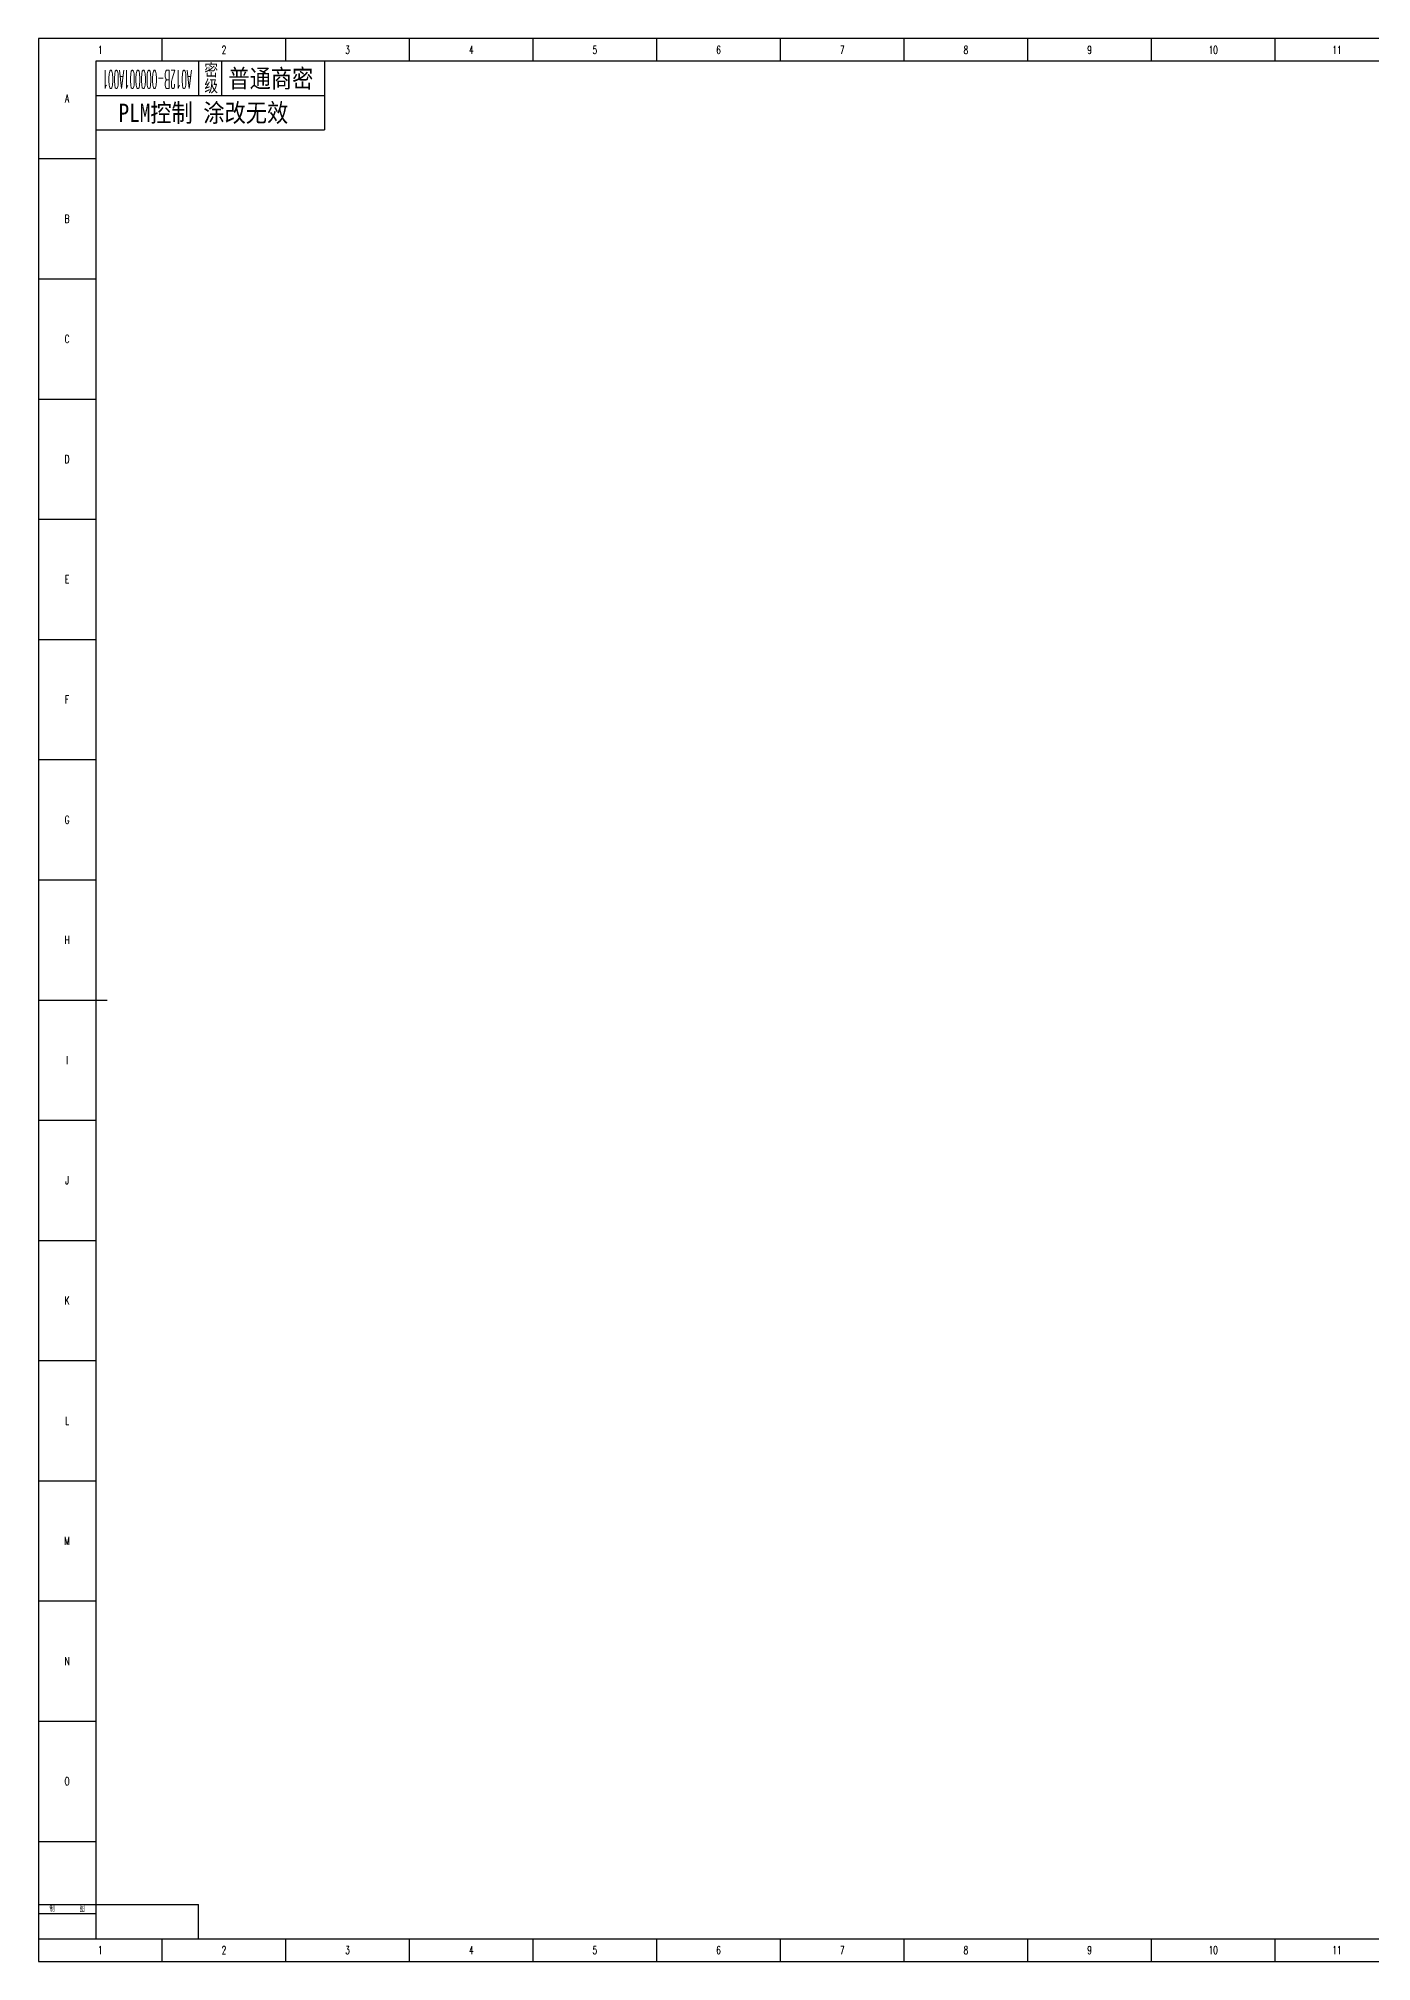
# Model space of a CAD drawing. Header units: millimetres. Extents: x 0 to 1189, y 0 to 841.
# Drawn here: x 0 to 583, y 0 to 841 of the extents above; entities that cross this region are included whole.
import ezdxf
from ezdxf.enums import TextEntityAlignment as Align

# ---------------------------------------------------------------- set-up
doc = ezdxf.new("R2010")
doc.units = ezdxf.units.MM
doc.layers.add('PDM_Title', color=7, linetype='Continuous')
doc.styles.add('HZ', font='TXT.SHX', dxfattribs={"width": 0.667, "bigfont": 'HZTXT.SHX'})
doc.styles.add('pdmHT', font='SIMHEI.TTF')

# ---------------------------------------------------------------- blocks, each defined once
blk = doc.blocks.new('FitPDM_DWGFrame')
at = {"layer": 'PDM_Title', "color": 2}
for p, q in [((1189, 841), (0, 841)), ((0, 841), (0, 0)), ((54.05, 831), (54.05, 841)), ((108.09, 831), (108.09, 841)), ((162.14, 831), (162.14, 841)), ((216.18, 831), (216.18, 841)), ((270.23, 831), (270.23, 841)), ((324.27, 831), (324.27, 841)), ((378.32, 831), (378.32, 841)), ((432.36, 831), (432.36, 841)), ((486.41, 831), (486.41, 841)), ((540.45, 831), (540.45, 841)), ((0, 788.44), (25, 788.44)), ((0, 735.87), (25, 735.87)), ((0, 683.31), (25, 683.31)), ((0, 630.75), (25, 630.75)), ((0, 578.19), (25, 578.19)), ((0, 525.62), (25, 525.62)), ((0, 473.06), (25, 473.06)), ((0, 367.94), (25, 367.94)), ((0, 315.38), (25, 315.38)), ((0, 262.81), (25, 262.81)), ((0, 210.25), (25, 210.25)), ((0, 157.69), (25, 157.69)), ((0, 105.12), (25, 105.12)), ((0, 52.56), (25, 52.56)), ((0, 25), (25, 25)), ((0, 21), (25, 21)), ((0, 10), (25, 10)), ((54.05, 0), (54.05, 10)), ((108.09, 0), (108.09, 10)), ((162.14, 0), (162.14, 10)), ((216.18, 0), (216.18, 10)), ((270.23, 0), (270.23, 10)), ((324.27, 0), (324.27, 10)), ((378.32, 0), (378.32, 10)), ((432.36, 0), (432.36, 10)), ((486.41, 0), (486.41, 10)), ((540.45, 0), (540.45, 10)), ((0, 0), (1189, 0))]:
    blk.add_line(p, q, dxfattribs=at)
at = {"layer": 'PDM_Title', "color": 0}
for p, q in [((1179, 831), (25, 831)), ((25, 831), (25, 10)), ((70, 831), (70, 816)), ((80, 831), (80, 816)), ((125, 831), (125, 816)), ((25, 816), (70, 816)), ((70, 816), (125, 816)), ((125, 816), (125, 801)), ((25, 801), (125, 801)), ((0, 420.5), (30, 420.5)), ((25, 25), (70, 25)), ((70, 10), (70, 25)), ((25, 10), (1179, 10))]:
    blk.add_line(p, q, dxfattribs=at)
at = {"layer": 'PDM_Title', "color": 2, "style": 'HZ', "width": 0.667}
for s, height, p in [('1', 3.5, (27.02, 836)), ('2', 3.5, (81.07, 836)), ('3', 3.5, (135.11, 836)), ('4', 3.5, (189.16, 836)), ('5', 3.5, (243.2, 836)), ('6', 3.5, (297.25, 836)), ('7', 3.5, (351.3, 836)), ('8', 3.5, (405.34, 836)), ('9', 3.5, (459.39, 836)), ('10', 3.5, (513.43, 836)), ('11', 3.5, (567.48, 836)), ('A', 3.5, (12.5, 814.72)), ('B', 3.5, (12.5, 762.16)), ('C', 3.5, (12.5, 709.59)), ('D', 3.5, (12.5, 657.03)), ('E', 3.5, (12.5, 604.47)), ('F', 3.5, (12.5, 551.91)), ('G', 3.5, (12.5, 499.34)), ('H', 3.5, (12.5, 446.78)), ('I', 3.5, (12.5, 394.22)), ('J', 3.5, (12.5, 341.66)), ('K', 3.5, (12.5, 289.09)), ('L', 3.5, (12.5, 236.53)), ('M', 3.5, (12.5, 183.97)), ('N', 3.5, (12.5, 131.41)), ('O', 3.5, (12.5, 78.84)), ('制      图', 2.5, (12.5, 23)), ('1', 3.5, (27.02, 5)), ('2', 3.5, (81.07, 5)), ('3', 3.5, (135.11, 5)), ('4', 3.5, (189.16, 5)), ('5', 3.5, (243.2, 5)), ('6', 3.5, (297.25, 5)), ('7', 3.5, (351.3, 5)), ('8', 3.5, (405.34, 5)), ('9', 3.5, (459.39, 5)), ('10', 3.5, (513.43, 5)), ('11', 3.5, (567.48, 5))]:
    blk.add_text(s, height=height, dxfattribs=at).set_placement(p, align=Align.MIDDLE_CENTER)
at = {"layer": 'PDM_Title', "color": 2, "style": 'HZ', "width": 0.365625}
blk.add_text('A012B-000001A001', height=8, rotation=180, dxfattribs=at).set_placement((67, 827.1), (28, 827.1), align=Align.FIT)
at = {"layer": 'PDM_Title', "color": 2, "style": 'HZ'}
for s, p in [('密', (72.5, 824)), ('级', (72.5, 817))]:
    blk.add_text(s, height=6, dxfattribs=at).set_placement(p)
at = {"layer": 'PDM_Title', "color": 2, "style": 'pdmHT', "width": 0.85}
for s, p in [('普通商密', (83, 819.5)), ('PLM控制 涂改无效', (35, 804.5))]:
    blk.add_text(s, height=8, dxfattribs=at).set_placement(p)

msp = doc.modelspace()

# ---------------------------------------------------------------- block references
at = {"layer": 'PDM_Title'}
msp.add_blockref('FitPDM_DWGFrame', (0, 0), dxfattribs=at)

doc.saveas('drawing.dxf')
